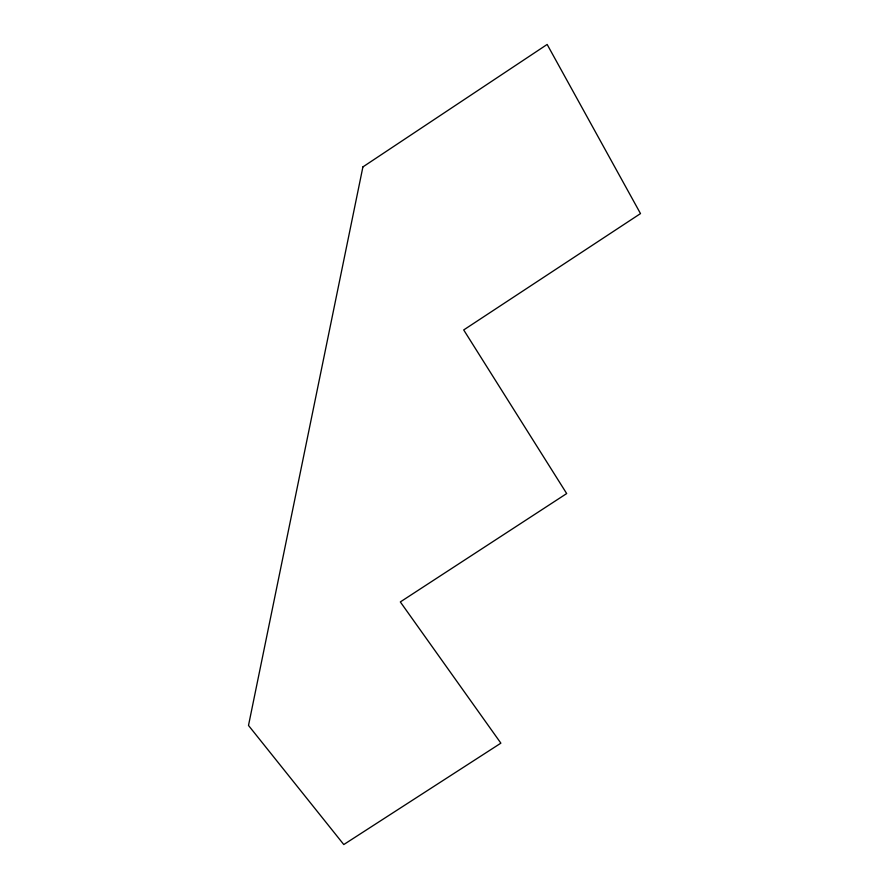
<?xml version="1.0" encoding="UTF-8"?>
<svg xmlns="http://www.w3.org/2000/svg" width="889" height="889" viewBox="0 0 889 889"><rect width="100%" height="100%" fill="white"/><g stroke="black" fill="none" stroke-linecap="round" stroke-linejoin="round"><path stroke-width="1.33" d="M362.912 166.91L248.498 725.457L343.787 844.55L500.874 743.16L400.328 601.931L566.682 493.562L463.702 329.941L640.502 213.593L547.157 44.45L362.912 166.91"/></g></svg>
